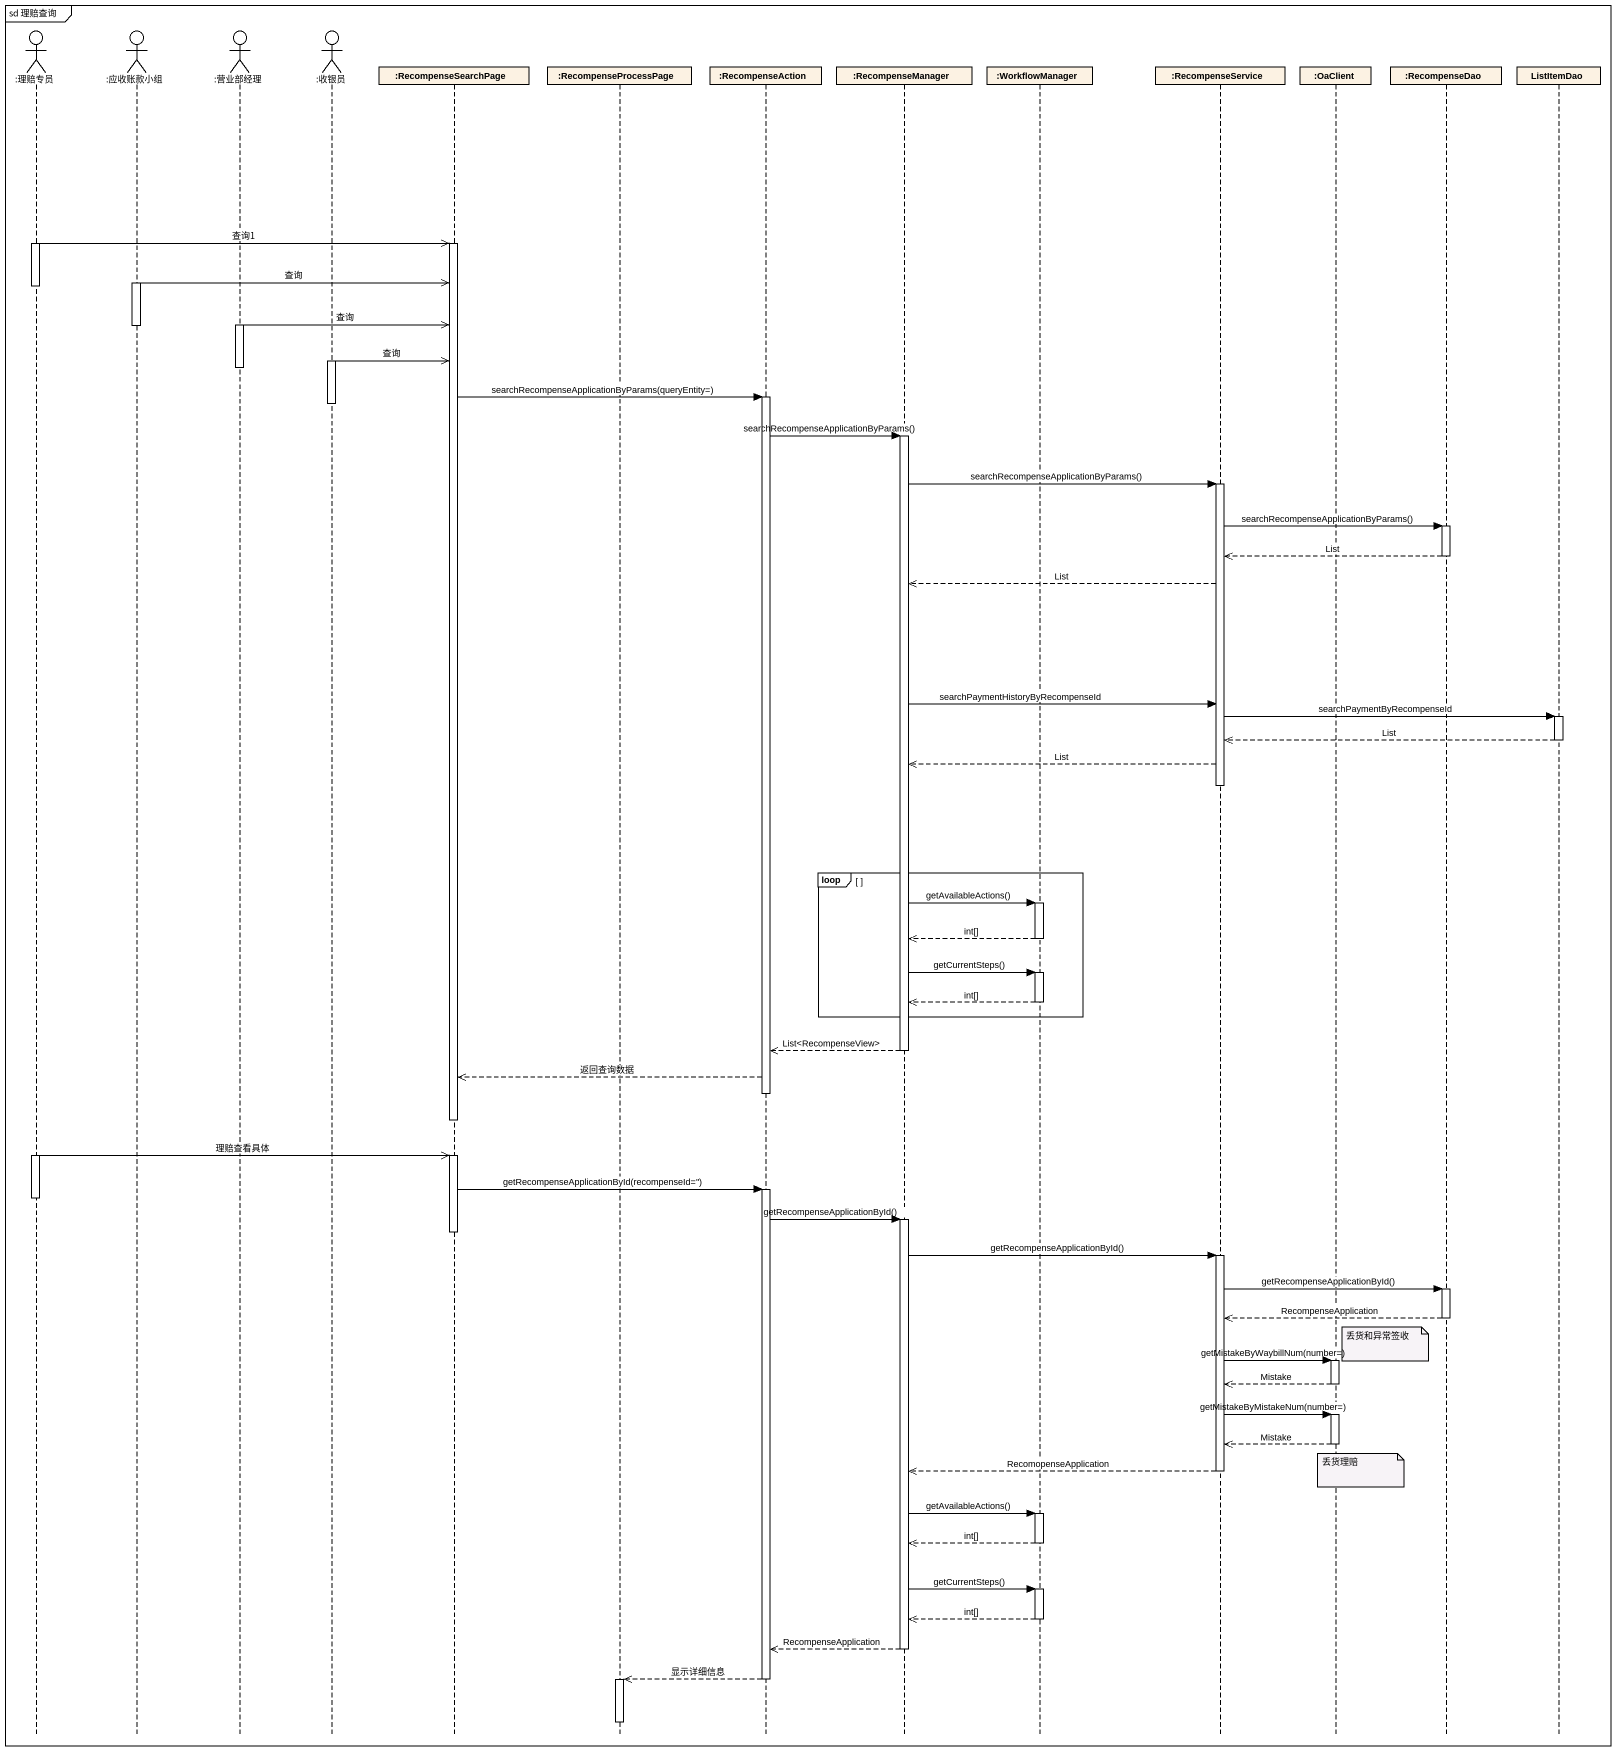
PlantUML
@startuml
mainframe sd 理赔查询
hide footbox
actor ":理赔专员" as 理赔专员
actor ":应收账款小组" as 应收账款小组
actor ":营业部经理" as 营业部经理
actor ":收银员" as 收银员
participant ":RecompenseSearchPage" as RecompenseSearchPage
participant ":RecompenseProcessPage" as RecompenseProcessPage
participant ":RecompenseAction" as RecompenseAction
participant ":RecompenseManager" as RecompenseManager
participant ":WorkflowManager" as WorkflowManager
participant ":RecompenseService" as RecompenseService
participant ":OaClient" as OaClient
participant ":RecompenseDao" as RecompenseDao
participant ListItemDao

activate 理赔专员
理赔专员 ->> RecompenseSearchPage : 查询1
activate RecompenseSearchPage
activate 应收账款小组
应收账款小组 ->> RecompenseSearchPage : 查询
deactivate 理赔专员
activate 营业部经理
营业部经理 ->> RecompenseSearchPage : 查询
deactivate 应收账款小组
activate 收银员
收银员 ->> RecompenseSearchPage : 查询
deactivate 营业部经理
RecompenseSearchPage -> RecompenseAction : searchRecompenseApplicationByParams(queryEntity=)
activate RecompenseAction
deactivate 收银员
RecompenseAction -> RecompenseManager : searchRecompenseApplicationByParams()
activate RecompenseManager
RecompenseManager -> RecompenseService : searchRecompenseApplicationByParams()
activate RecompenseService
RecompenseService -> RecompenseDao : searchRecompenseApplicationByParams()
activate RecompenseDao
RecompenseDao -->> RecompenseService : List
deactivate RecompenseDao
RecompenseService -->> RecompenseManager : List
RecompenseManager -> RecompenseService : searchPaymentHistoryByRecompenseId
RecompenseService -> ListItemDao : searchPaymentByRecompenseId
activate ListItemDao
ListItemDao -->> RecompenseService : List
deactivate ListItemDao
RecompenseService -->> RecompenseManager : List
deactivate RecompenseService
loop
  RecompenseManager -> WorkflowManager : getAvailableActions()
  activate WorkflowManager
  WorkflowManager -->> RecompenseManager : int[]
  deactivate WorkflowManager
  RecompenseManager -> WorkflowManager : getCurrentSteps()
  activate WorkflowManager
  WorkflowManager -->> RecompenseManager : int[]
  deactivate WorkflowManager
end
RecompenseManager -->> RecompenseAction : List<RecompenseView>
deactivate RecompenseManager
RecompenseAction -->> RecompenseSearchPage : 返回查询数据
deactivate RecompenseAction
deactivate RecompenseSearchPage
activate 理赔专员
理赔专员 ->> RecompenseSearchPage : 理赔查看具体
activate RecompenseSearchPage
RecompenseSearchPage -> RecompenseAction : getRecompenseApplicationById(recompenseId='')
activate RecompenseAction
deactivate 理赔专员
RecompenseAction -> RecompenseManager : getRecompenseApplicationById()
activate RecompenseManager
deactivate RecompenseSearchPage
RecompenseManager -> RecompenseService : getRecompenseApplicationById()
activate RecompenseService
RecompenseService -> RecompenseDao : getRecompenseApplicationById()
activate RecompenseDao
RecompenseDao -->> RecompenseService : RecompenseApplication
deactivate RecompenseDao
note right of OaClient : 丢货和异常签收
RecompenseService -> OaClient : getMistakeByWaybillNum(number=)
activate OaClient
OaClient -->> RecompenseService : Mistake
deactivate OaClient
RecompenseService -> OaClient : getMistakeByMistakeNum(number=)
activate OaClient
OaClient -->> RecompenseService : Mistake
deactivate OaClient
note over OaClient : 丢货理赔
RecompenseService -->> RecompenseManager : RecomopenseApplication
deactivate RecompenseService
RecompenseManager -> WorkflowManager : getAvailableActions()
activate WorkflowManager
WorkflowManager -->> RecompenseManager : int[]
deactivate WorkflowManager
RecompenseManager -> WorkflowManager : getCurrentSteps()
activate WorkflowManager
WorkflowManager -->> RecompenseManager : int[]
deactivate WorkflowManager
RecompenseManager -->> RecompenseAction : RecompenseApplication
deactivate RecompenseManager
RecompenseAction -->> RecompenseProcessPage : 显示详细信息
deactivate RecompenseAction
activate RecompenseProcessPage
deactivate RecompenseProcessPage
@enduml
